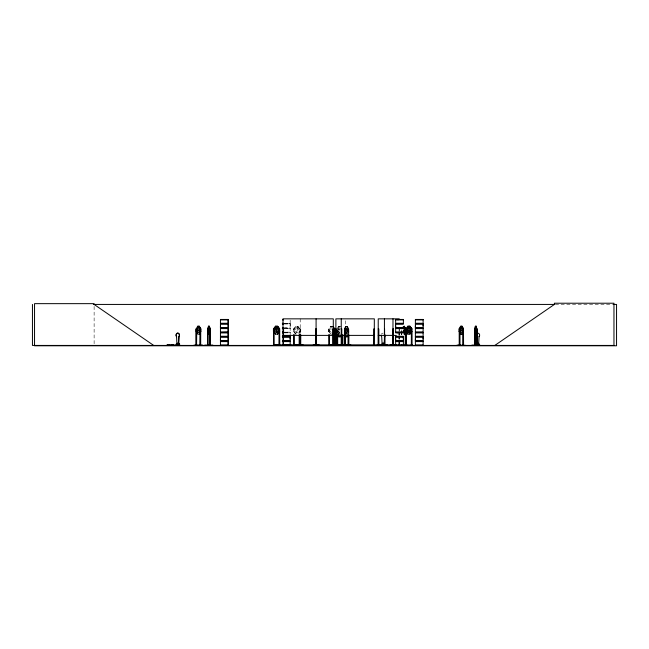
<?xml version="1.0" encoding="UTF-8"?>
<svg xmlns="http://www.w3.org/2000/svg" width="649" height="649" viewBox="0 0 649 649"><rect width="100%" height="100%" fill="white"/><g stroke="black" fill="none" stroke-linecap="round" stroke-linejoin="round"><path stroke-width="0.49" stroke-dasharray="3.25 2.43" d="M290.16 325.928L290.208 323.486L284.335 323.526M290.16 336.271L290.16 327.875L284.359 327.826M344.862 328.759L344.781 333.756M345.146 333.87L345.56 328.686M345.471 328.808L345.479 333.87M337.634 333.756L337.496 328.67M294.289 328.759L293.664 328.897L293.664 333.756M299.303 328.8L299.733 328.897L297.729 326.317L295.701 326.317L294.678 328.897L294.678 330.86L296.041 332.418L297.404 332.418L298.743 330.86L298.743 328.897L297.737 326.317M329.392 328.775L329.343 333.756M337.537 328.759L337.529 333.756M346.323 326.658L346.858 326.658L347.361 328.897L346.858 331.063L345.893 330.049L346.371 326.658M295.668 334.113L297.769 326.244L295.668 326.244L293.591 328.873L293.591 331.493L295.668 334.113L297.769 334.113L299.838 331.493M345.146 328.897L345.885 326.317M345.146 331.517L345.885 328.938L347.41 328.938M344.854 328.832L344.221 328.897M331.469 326.658L330.803 328.897L331.469 331.063M290.225 323.77L284.335 323.762M345.949 334.608L346.615 332.986L347.272 334.608M290.225 328.329L284.335 328.329M345.56 334.486L346.363 332.621L345.763 330.601L346.639 332.215L347.669 330.641L346.882 332.604L347.686 334.486M287.564 332.832L288.245 332.832M338.713 334.608L339.508 332.986M338.251 334.486L339.208 332.621L338.259 330.633L339.532 332.215M344.221 333.756L344.311 328.873L345.812 326.244L347.385 326.244M344.449 334.097L344.359 328.873L345.86 326.244M345.86 334.113L344.359 331.469L345.86 328.873L347.434 328.873L348.935 331.493L348.838 334.097M344.408 331.517L345.909 328.873M347.337 334.113L348.886 331.493L347.361 328.938L348.091 333.489M338.762 326.244L336.969 328.873L338.729 326.244L340.547 326.244M336.904 331.493L338.729 328.873L340.547 328.873M337.399 330.876L338.754 328.938L337.869 333.489L339.054 335.046M329.311 328.865L328.783 328.897L328.783 333.756M555.39 304.43L612.542 304.43M284.359 323.267L290.168 323.267L290.168 319.6M284.359 324.029L290.168 323.981L290.16 327.85M332.864 326.244L330.763 326.244L328.694 328.873L328.694 331.493L330.763 334.113L332.864 334.113M332.832 326.317L330.795 326.317L329.773 328.897L329.773 330.86L331.144 332.418L332.499 332.418M340.514 326.317L338.754 326.317L337.869 328.897L337.869 330.86L339.054 332.418L340.23 332.418M345.836 326.317L347.361 326.317L348.091 330.86L347.118 332.418L346.136 332.418L345.146 330.86M339.922 326.658L339.338 326.658L338.762 328.897L338.762 330.049L339.922 331.063M284.335 328.094L290.208 328.07M284.359 328.597L290.168 328.597M348.229 333.756L348.229 328.897L348.886 328.873L347.337 326.244M300.211 328.897L300.779 328.897L300.779 333.87M338.721 328.938L340.514 328.938M339.922 329.278L339.297 329.278L338.762 331.517L338.762 332.669L339.922 333.691M344.449 331.517L345.812 334.113L347.385 334.113M284.359 332.458L290.168 332.458M284.359 332.613L290.168 332.613M284.7 332.767L285.446 332.832M284.367 332.832L290.16 332.832M338.729 334.113L340.579 334.113M294.24 328.67L294.224 333.756M328.759 331.469L330.795 334.048M297.769 326.244L299.838 328.873L299.733 333.756M293.664 331.469L295.701 334.048M336.993 331.469L338.762 334.113M345.146 333.489L346.136 335.046M401.828 331.809L401.828 334.73M401.682 331.809L401.682 334.73M401.423 329.862L401.423 332.783M401.277 331.809L401.277 334.73M399.443 331.882L399.443 334.868M399.443 335.866L399.443 339.849M399.443 340.847L399.443 343.832M399.273 328.897L399.273 330.885M399.273 331.882L399.273 334.868M399.273 335.866L399.273 339.849M399.273 340.847L399.273 343.832M399.086 328.897L399.086 330.885M399.086 331.882L399.086 334.868M399.086 335.866L399.086 339.849M399.086 340.847L399.086 343.832M398.916 331.882L398.916 334.868M398.916 335.866L398.916 339.849M398.916 340.847L398.916 343.832M348.846 328.873L348.886 334.121M348.781 328.897L348.781 333.756M348.635 328.897L348.635 333.756M348.375 328.897L348.375 333.756M345.309 320.793L345.309 334.413M344.627 328.897L344.627 333.756M300.43 328.897L300.43 333.87M300.211 318.846L300.211 334.413M299.189 328.686L299.173 333.756M94.121 306.425L94.121 344.432M381.377 334.17A2.069 2.069 0 0 1 383.161 333.14M346.371 329.278L345.893 332.669L346.858 333.691L347.361 331.517L346.858 329.278L346.371 329.278M296.366 326.658L295.709 330.049L296.366 331.063L297.047 331.063L297.737 328.897L297.047 326.658L296.366 326.658M290.16 332.158L284.367 332.158L290.168 332.256"/><path stroke-width="0.97" d="M220.449 340.839L220.449 337.034L228.188 337.034L228.188 340.839L220.449 340.839L220.457 338.94M220.449 327.826L220.449 324.029L228.188 324.029L228.188 327.826L220.449 327.826L220.457 325.928M228.18 337.034L228.18 340.839M228.18 324.029L228.18 327.826M290.16 338.94L290.16 337.034L282.429 337.034M395.647 340.839L395.647 337.034L403.386 337.034L403.378 340.839L395.647 340.839L395.655 338.94M403.386 327.826L395.647 327.826L395.655 325.928M403.378 338.94L403.378 337.034M415.384 340.839L415.384 337.034L423.124 337.034L423.116 340.839L415.384 340.839L415.392 338.94M415.384 327.826L415.384 324.029L423.124 324.029L423.116 327.826L415.384 327.826L415.392 325.928M423.116 338.94L423.116 337.034M423.116 325.928L423.116 324.029M303.424 345.122L294.289 345M313.094 345.122L319.3 345.098M344.457 345.422L344.368 334.73M476.115 326.244L476.91 328.897L476.877 345.43L476.674 328.694M209.943 328.759L209.814 345.43L209.773 344.83M459.589 328.889L459.646 345.43L459.687 344.83M463.061 328.775L462.988 345.43M178.678 343.459L177.688 343.491L178.564 343.71L178.881 336.669A2.069 1.639 -90 0 0 178.881 333.74A2.069 1.639 -90 0 0 176.552 333.74A2.069 1.639 -90 0 0 176.552 336.669L176.974 344.635M178.662 343.637L178.954 336.669A2.069 1.639 -90 0 0 178.954 333.74A2.069 1.639 -90 0 0 176.633 333.74A2.069 1.639 -90 0 0 176.633 336.669L176.552 336.669M196.752 328.759L196.566 345.43M200.387 328.759L200.217 345.43M405.325 328.759L405.26 345.43M274.129 328.8L274.121 345.43M334.397 328.759L334.227 345.43M406.477 328.8L405.317 328.816M411.417 328.865L411.32 345.43M177.964 343.702L177.907 343.24M208.045 328.824L207.542 328.897L207.518 345.43M178.321 343.313L177.712 343.362L178.41 343.508M383.218 343.678L383.161 343.24L383.105 343.678M381.515 345.114L387.502 345.43L381.474 345.284M387.494 345.114L381.198 345.406L382.261 345.284M350.931 345.382L333.31 345.422L333.294 318.846L283.013 318.846L282.915 345.414M333.44 345.382L350.922 345.122L329.408 345M477.64 343.305L477.769 343.67M208.572 326.317L208.183 330.86L208.702 332.418L209.221 332.418L209.732 328.897L209.343 326.317L208.507 326.317M471.864 345.122L479.927 345.122M204.727 345.122L212.864 345.122M375.836 345.382L380.655 345.098M457.01 345.122L465.844 345.382M474.89 328.897L475.409 326.244L476.179 326.244M476.115 334.113L476.934 331.493L476.179 334.113L475.344 334.113L474.589 328.873M208.556 326.244L207.769 331.493L208.556 334.113M209.286 334.048L210.146 331.493L209.294 334.113M193.978 345.122L202.804 345.122M342.08 345.382L342.015 344.83M399.143 345.382L399.151 344.83M299.733 334.73L299.797 345.09M300.43 334.868L300.43 345.43L300.138 345.098M405.771 345.382L405.876 328.897M404.181 330.049L403.175 331.063M462.056 334.113L460.571 334.113L459.151 331.493L459.2 328.873L460.62 326.244L462.056 326.244L463.475 328.873L463.573 345.43M461.983 334.048L463.475 331.493L462.007 334.113M196.298 328.897L196.201 331.493L197.75 334.113L199.275 334.113L200.776 331.493L200.776 328.873L199.275 326.244L197.702 326.244L196.201 328.873L196.266 345.43M199.275 334.113L200.776 331.493M348.391 334.957L347.385 336.742L345.86 336.742L344.895 334.957M405.666 331.469C401.561 338.324 407.304 330.706 405.666 328.897M409.917 330.049L409.227 331.063L408.546 331.063L407.888 330.049L408.546 326.658L409.227 326.658L409.917 328.897M341.398 335.387L340.514 336.742L338.697 336.742L337.796 335.428M169.478 345.163C168.683 345.455 170.208 345.568 169.494 344.944M177.104 345.422L177.226 344.084M177.388 345.43L177.867 345.43M179.392 345.414L179.554 345.422M179.489 345.406L179.684 344.084L178.653 344.084M279.743 345.39L279.67 328.873L277.602 326.244L275.501 326.244L273.432 328.873L273.432 331.493L275.501 334.113L277.602 334.113L279.67 331.493M277.569 334.048L279.605 331.469M333.343 333.408L334.868 331.469M333.383 333.464L334.933 331.493L334.933 328.873L333.383 326.901M412.074 345.122L412.018 328.873L409.949 326.244L407.848 326.244L405.779 328.873L405.787 345.43M405.779 331.493L407.848 334.113L409.949 334.113L412.018 331.493M381.458 344.944L382.431 345.43M384.151 345.284L383.932 344.919M384.752 345.284L383.713 345.422L384.971 345.398L384.541 345.163M384.768 345.414L384.784 334.868M476.261 344.944L476.025 344.084L475.693 345.422M476.041 345.163L476.699 345.414L476.674 344.83M478.37 345.422L478.792 345.422M478.905 344.084L478.978 345.163L478.191 345.422M478.978 345.422L478.881 344.084M494.814 345.43L554.392 304.43L554.392 303.221L613.962 303.221L613.962 345.43L32.45 345.43L32.45 304.43M166.874 345.43L167.028 344.944L174.208 345.163M167.377 345.422L179.684 345.268M167.669 345.43L167.028 345.163L179.846 345.43M169.024 345.284L169.324 345.43M382.245 345.43L381.612 345.414M476.48 345.422L476.893 345.398M293.494 345.39L293.599 344.83M300.114 345.382L300.219 334.868M341.074 345.39L341.212 344.83M334.34 328.865L334.852 328.897L334.787 345.43M406.42 328.889L406.501 345.43M274.048 328.865L273.497 328.897L273.562 345.43M93.359 304.43L554.7 304.43M613.508 304.43L616.55 304.43L616.55 345.779L34.543 345.779L34.543 303.651L94.121 303.651L94.121 304.43L153.691 345.43M399.273 318.846L378.229 318.846L378.229 345.43M220.441 319.446L228.197 319.446M282.42 319.446L283.572 319.438M395.639 319.446L403.394 319.446M415.384 319.446L423.132 319.446M282.42 319.584L283.556 319.584M397.675 319.762L398.21 319.762M220.457 319.827L228.18 319.827L228.18 323.267L220.449 323.267L220.449 319.6L228.197 319.6L228.188 323.267M282.437 319.827L283.581 319.827M395.655 319.827L403.378 319.827M415.392 319.827L423.116 319.827M282.429 323.267L283.564 323.267M220.4 323.526L228.245 323.526M282.372 323.526L283.524 323.526M395.59 323.526L403.443 323.526M415.336 323.526L423.18 323.526M220.4 323.762L228.245 323.762M282.372 323.762L283.524 323.762M395.59 323.762L403.443 323.762M415.336 323.762L423.18 323.762M282.429 324.029L283.564 324.029M403.386 324.029L395.647 324.029L395.647 327.826M404.197 326.244L405.763 328.873L404.197 326.244L404.197 334.113M277.569 326.317L275.533 326.317L274.511 328.897L274.511 330.86L275.882 332.418L277.237 332.418L278.575 330.86L278.575 328.897L277.569 326.317L279.605 328.897L279.005 328.897M404.173 326.317L404.919 330.86L403.929 332.418L395.639 332.418M409.917 326.317L407.88 326.317L406.858 328.897L406.858 330.86L408.229 332.418L409.584 332.418L410.922 330.86L410.922 328.897L409.917 326.317L411.953 328.897L411.352 328.897M476.163 326.317L475.36 326.317L474.987 328.897L475.482 332.418L475.977 332.418L476.471 330.86L476.098 326.317M403.175 326.658L403.719 326.658L404.181 328.897M461.561 326.658L461.05 326.658L460.595 328.897L461.05 331.063L461.991 330.049L461.512 326.658M282.429 327.826L283.564 327.826M220.4 328.094L228.245 328.094M282.372 328.094L283.524 328.094M395.59 328.094L403.443 328.094M415.336 328.094L423.18 328.094M220.4 328.329L228.245 328.329M282.372 328.329L283.524 328.329M395.59 328.329L403.443 328.329M415.336 328.329L423.18 328.329M228.188 328.597L220.449 328.597L220.449 332.256L228.18 332.158L228.188 328.597L228.18 332.158L220.441 332.264M282.429 328.597L283.564 328.597M403.386 328.597L395.647 328.597L395.647 332.256L403.378 332.158M207.988 328.662L207.98 345.43M279.078 328.694L278.948 345.43M476.626 328.662L477.104 328.897L477.112 345.43M196.671 328.865L196.112 328.897L196.12 345.43M200.776 328.873L200.111 328.897L200.07 345.43M459.151 328.873L459.8 328.897M209.838 328.897L210.081 331.493M283.013 328.897L283.572 328.897L283.508 345.43M335.89 328.897L336.239 345.43M341.244 328.897L341.804 328.897L341.763 345.43L341.739 344.83M374.327 328.897L373.767 328.897L373.702 345.43M378.229 328.897L378.748 328.897L378.789 345.43M462.964 328.897L463.573 328.897M459.249 331.469L460.62 334.113M474.589 331.493L475.409 334.113M282.437 332.158L283.581 332.158L282.42 332.264M415.392 332.158L423.116 332.158L423.116 328.597L415.384 328.597L415.384 332.256L423.132 332.256M395.639 332.264L403.394 332.264M220.441 332.418L228.197 332.418M282.42 332.418L283.572 332.418M415.384 332.458L423.132 332.458M282.42 332.613L283.556 332.588M395.639 332.588L403.394 332.596M397.675 332.767L398.21 332.767M220.457 332.832L228.18 332.832L228.18 336.271L220.449 336.271L220.449 332.613L228.197 332.596L228.188 336.271M282.437 332.832L283.581 332.832M395.655 332.832L403.378 332.832M415.392 332.832L423.116 332.832M208.491 334.113L209.359 334.113M283.013 335.387L333.294 335.387M335.89 335.387L374.327 335.387M378.229 335.387L396.263 335.387M282.429 336.271L290.168 336.271M395.647 336.271L403.386 336.271M220.4 336.539L228.245 336.539M282.372 336.539L290.217 336.539M395.59 336.539L403.443 336.539M415.336 336.539L423.18 336.539M338.721 336.677L340.514 336.677M347.41 336.677L345.885 336.677L344.944 334.957M220.4 336.774L228.245 336.774M282.372 336.774L290.217 336.774M395.59 336.774L403.443 336.774M415.336 336.774L423.18 336.774M282.429 340.839L290.168 340.839L290.168 337.034M220.4 341.098L228.245 341.098M282.372 341.098L290.217 341.098M395.59 341.098L403.443 341.098M415.336 341.098L423.18 341.098M220.4 341.333L228.245 341.333M282.372 341.333L290.217 341.333M395.59 341.333L403.443 341.333M415.336 341.333L423.18 341.333M228.188 341.601L220.449 341.601L220.449 345.268L228.197 345.268L228.188 341.601L228.18 345.163L220.457 345.163M282.429 341.601L290.168 341.601L290.168 345.268L282.42 345.276M477.12 343.134L478.07 343.134L478.062 344.944M176.893 344.635L178.54 344.635M171.774 344.773L173.137 344.773M196.055 344.83L196.72 344.83L196.712 345.43M200.054 344.83L200.719 344.83M207.485 344.83L208.004 344.83M209.586 344.83L210.089 345.43M274.121 344.83L273.432 344.83L273.456 345.43M396.677 344.919L274.827 344.919L274.827 345.43M405.252 344.83L406.501 344.83M411.32 344.83L412.018 344.83M459.849 344.83L459.216 344.83L459.216 345.43M475.141 344.83L474.646 345.43L474.817 328.662L474.914 345.43M476.033 345.414L475.863 344.944L479.043 344.944M274.121 345L278.948 345M403.394 345.276L390.122 345.09L396.101 345.09M411.328 345L397.026 345.382M282.437 345.163L290.16 345.163M390.13 345.122L403.418 345.43L403.378 341.601L395.647 341.601L395.647 345.268M415.392 345.163L423.116 345.163M374.465 345.382L374.392 344.83M403.783 345.39L408.018 345.39M333.27 328.897L332.734 328.897L332.799 345.43M381.661 345.284L381.604 344.084L381.847 344.944M335.006 345.39L334.916 344.83M316.233 345.382L316.306 328.897L315.528 328.897L315.536 345.43M344.238 345.39L344.221 334.73M401.836 345.382L401.828 344.83M273.497 331.469L275.533 334.048M337.837 335.387L338.729 336.742M459.898 330.86L460.831 332.418L461.755 332.418L462.68 330.86L461.983 326.317L460.595 326.317L459.898 328.897L459.849 345.43M199.227 326.244L200.728 328.897L200.671 345.43M462.007 326.244L463.427 328.897L463.354 345.43L463.191 328.897M333.164 327.177L333.837 330.86M407.986 345.349L403.719 345.43M209.294 326.244L210.122 328.897L209.359 326.244L208.491 326.244L207.704 328.873L207.696 345.43M275.501 326.244L277.602 334.113M479.124 344.084L479.043 345.163M476.983 344.83L476.983 345.43M475.092 331.809L475.117 345.43M474.971 344.83L474.938 345.43M463.621 345.43L463.621 344.83L462.988 344.83L463.151 345.43M459.419 330.836L459.419 345.43M459.265 328.897L459.281 345.43M411.88 344.83L411.88 345.43M411.45 344.83L411.458 345.43M409.949 326.244L409.949 334.113M407.848 326.244L407.848 334.113M406.371 344.83L406.371 345.43M405.649 344.83L405.625 345.43M405.455 328.897L405.455 345.43L405.333 344.83M401.682 344.83L401.731 345.43M401.593 344.83L401.617 345.43M401.512 344.83L401.488 345.43M401.374 344.83L401.277 345.43L401.228 344.83M399.614 344.919L399.614 345.43M399.443 344.83L399.484 345.43M399.273 344.83L399.313 345.43M399.046 345L399.046 345.43M398.932 344.83L398.851 345.43M393.489 344.919L393.489 345.43M393.245 345.43L393.197 328.897L392.823 345.43M393.051 328.897L393.034 345.43M392.986 318.846L392.945 345.43M392.288 344.919L392.288 345.43M384.638 334.868L384.638 345.43L384.573 328.897M384.427 318.846L384.411 345.43M383.648 344.944L383.648 343.134L382.699 343.134L382.699 344.944M378.935 344.919L378.935 345.43M378.586 328.897L378.627 345.43M378.464 344.83L378.489 345.43M378.399 328.897L378.359 345.43M378.083 344.919L378.083 345.43M374.262 345.43L374.327 318.846L335.89 318.846L335.849 345.43M374.124 344.919L374.124 345.43M373.832 344.83L373.832 345.43M373.362 344.919L373.362 345.43M348.829 344.83L348.829 345.43M348.781 334.73L348.781 345.43M348.635 334.73L348.57 345.43M348.448 344.83L348.472 345.43M348.375 334.73L348.326 345.43M348.229 334.73L348.18 345.43M345.479 334.868L345.487 345.43M345.325 334.868L345.309 345.43M345.146 334.868L345.236 345.43M345.114 344.83L345.13 345.43M344.781 334.73L344.822 345.43M344.627 334.73L344.676 345.43M344.465 344.83L344.562 345.43M344.173 344.83L344.173 345.43M342.469 344.83L342.469 345.43M342.412 334.73L342.388 345.43M342.234 344.83L342.218 345.43M341.528 344.83L341.585 345.43M341.463 328.897L341.455 345.43M341.244 318.846L341.244 345.43M337.634 334.73L337.691 345.43M337.529 334.73L337.439 345.43M337.22 344.83L337.237 345.43M337.147 334.73L337.082 345.43M336.985 344.83L336.985 345.43M336.109 344.83L336.133 345.43M336.068 328.897L336.06 345.43M334.357 344.83L334.357 345.43M333.229 344.83L333.229 345.43M332.669 344.83L332.669 345.43M329.343 334.73L329.408 345.43M329.278 344.83L329.278 345.43M328.783 334.73L328.848 345.43M328.719 344.83L328.719 345.43M316.339 344.83L316.371 345.43M316.087 318.846L316.087 345.43L316.031 344.83M315.471 344.83L315.463 345.43M301.306 344.919L301.306 345.43M300.844 344.83L300.836 345.43M300.771 334.868L300.706 345.43M300.284 344.83L300.252 345.43M299.676 344.83L299.668 345.43M299.173 334.73L299.173 345.43L299.108 344.83M294.224 334.73L294.289 345.43M294.159 344.83L294.159 345.43M293.664 334.73L293.664 345.43M290.93 344.919L290.93 345.43M289.876 344.919L289.876 345.43M283.637 344.83L283.637 345.43M279.508 344.83L279.508 345.43M279.078 344.83L279.078 345.43M276.036 344.919L276.036 345.43M273.992 344.83L273.992 345.43M210.057 328.897L210.057 345.43M209.643 331.809L209.619 345.43M207.794 344.83L207.777 345.43M200.517 328.897L200.517 345.43M200.452 344.83L200.33 345.43M196.517 328.897L196.428 345.43M196.331 344.83L196.355 345.43M179.497 344.084L179.497 344.944L176.374 344.944L176.374 344.084M178.743 344.944L178.832 343.134L177.988 343.134L177.988 344.944M178.077 343.134L178.077 344.944M177.412 344.944L177.412 344.084L176.187 344.084L176.187 345.163M385.23 335.2A2.069 2.069 0 0 1 384.622 336.669L384.192 344.635L382.131 344.635L381.701 336.669A2.069 2.069 0 0 1 381.093 335.2M479.043 336.669L478.613 344.635L476.544 344.635L476.115 336.669A2.069 2.069 0 0 1 476.115 333.74A2.069 2.069 0 0 1 479.043 333.74A2.069 2.069 0 0 1 479.043 336.669M475.603 326.658C474.508 332.905 477.299 331.201 475.603 326.658M208.824 326.658C207.672 333.132 210.69 330.933 208.759 326.658M198.253 326.658L197.775 330.049L198.748 331.063L199.251 328.897L198.748 326.658L198.213 326.658M197.775 326.317L197.028 330.86L198.026 332.418L199.008 332.418L199.981 330.86L199.981 328.897L199.251 326.317L197.726 326.317M276.198 326.658L275.541 330.049L276.198 331.063L276.88 331.063L277.569 328.897L276.88 326.658L276.198 326.658M403.394 319.584L395.639 319.592L395.655 323.267L403.386 323.267L403.386 319.6M423.132 319.584L415.384 319.6L415.392 323.267L423.124 323.267L423.124 319.6M423.132 332.588L415.384 332.588L415.392 336.271L423.124 336.271L423.124 332.613M423.124 341.601L415.384 341.601L415.384 345.268L423.132 345.268L423.116 341.601"/></g></svg>
